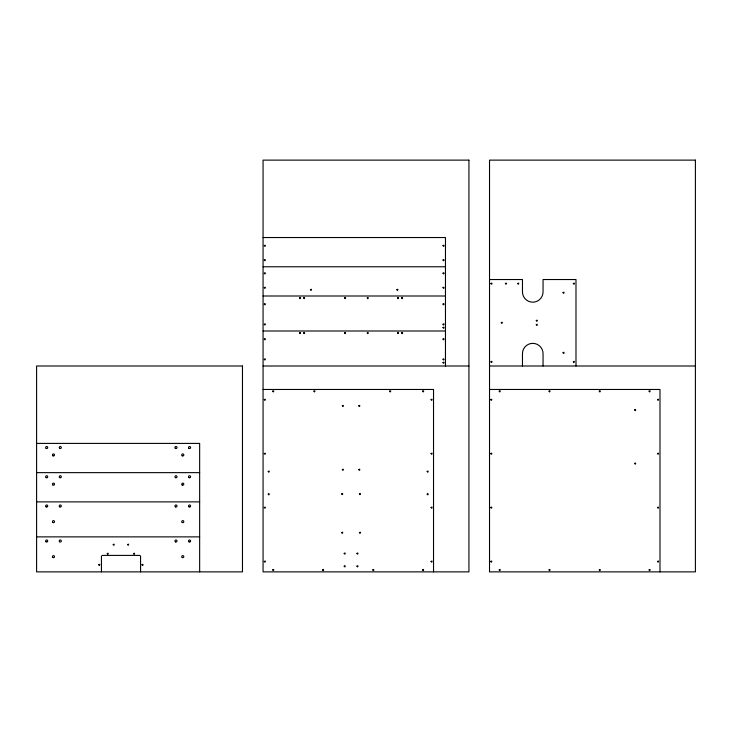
<?xml version="1.0" encoding="UTF-8"?>
<svg xmlns="http://www.w3.org/2000/svg" width="732" height="732" viewBox="0 0 732 732"><rect width="100%" height="100%" fill="white"/><g stroke="black" fill="none" stroke-linecap="round" stroke-linejoin="round"><path stroke-width="1.1" d="M263.062 237.534L445.468 237.534L445.468 366M263.062 266.768L445.468 266.768M489.525 279.533L522.465 279.533L522.465 291.885A10.294 10.294 0 0 0 532.759 302.179A10.294 10.294 0 0 0 543.053 291.885L543.053 279.533L575.993 279.533L575.993 366M263.062 296.002L445.468 296.002M263.062 331.001L445.468 331.001M263.062 366L468.938 366M489.525 366L695.4 366M263.062 389.47L433.527 389.47L433.527 571.875M489.525 389.47L659.99 389.47L659.99 571.875M36.6 443.409L199.653 443.409L199.653 571.875M36.6 472.643L199.653 472.643M36.6 501.877L199.653 501.877M36.6 536.876L199.653 536.876M543.053 366L543.053 353.648A10.294 10.294 0 0 0 532.759 343.354A10.294 10.294 0 0 0 522.465 353.648L522.465 366M140.571 571.875L140.571 556.64A1.235 1.235 0 0 0 139.336 555.405L102.69 555.405A1.235 1.235 0 0 0 101.446 556.64L101.455 571.875M490.971 283.586C491.913 285.773 492.746 281.765 490.98 283.531M490.971 361.818C491.913 364.005 492.746 359.998 490.98 361.764M501.264 322.702C502.207 324.889 503.04 320.881 501.274 322.647M563.027 292.644C564.052 294.85 564.683 290.732 563.027 292.644M563.027 352.76C564.006 354.956 564.738 350.921 563.036 352.705M573.321 283.586C574.263 285.773 575.096 281.765 573.33 283.531M573.321 361.818C574.263 364.005 575.096 359.998 573.33 361.764M98.793 564.72C99.552 567.071 100.632 563.054 98.793 564.72M107.238 553.602C107.988 555.954 109.068 551.937 107.238 553.602M113.204 544.544C113.963 546.896 115.043 542.879 113.204 544.544M127.615 544.544C128.375 546.896 129.454 542.879 127.615 544.544M133.59 553.602C134.34 555.954 135.42 551.937 133.59 553.602M142.026 564.72C142.786 567.071 143.865 563.054 142.026 564.72M264.316 245.613C265.075 247.965 266.155 243.948 264.316 245.613M264.316 260.025C265.075 262.376 266.155 258.359 264.316 260.025M264.316 273.201C265.075 275.552 266.155 271.535 264.316 273.201M264.316 287.612C265.075 289.964 266.155 285.947 264.316 287.612M264.316 304.082C265.075 306.433 266.155 302.417 264.316 304.082M264.316 324.258C265.075 326.609 266.155 322.592 264.316 324.258M264.316 339.081C265.075 341.432 266.155 337.415 264.316 339.081M264.316 359.256C265.075 361.608 266.155 357.591 264.316 359.256M264.316 399.608C265.075 401.96 266.155 397.943 264.316 399.608M264.316 453.547C265.075 455.899 266.155 451.882 264.316 453.547M272.762 391.163C273.512 393.523 274.592 389.497 272.762 391.163M268.232 471.454C268.983 473.814 270.062 469.788 268.232 471.454M264.316 507.486C265.075 509.838 266.155 505.821 264.316 507.486M268.232 494.1C268.983 496.461 270.062 492.435 268.232 494.1M264.316 561.426C265.075 563.777 266.155 559.76 264.316 561.426M299.525 297.906C300.276 300.257 301.355 296.24 299.525 297.906M303.643 297.906C304.393 300.257 305.473 296.24 303.643 297.906M299.525 332.904C300.276 335.256 301.355 331.239 299.525 332.904M303.643 332.904C304.393 335.256 305.473 331.239 303.643 332.904M272.762 569.862C273.512 572.223 274.592 568.197 272.762 569.862M310.432 289.671C311.192 292.022 312.271 288.005 310.432 289.671M313.937 391.163C314.687 393.523 315.767 389.497 313.937 391.163M344.607 297.906C345.367 300.257 346.446 296.24 344.607 297.906M344.607 332.904C345.367 335.256 346.446 331.239 344.607 332.904M342.347 405.784C343.098 408.136 344.177 404.119 342.347 405.784M322.583 569.862C323.334 572.223 324.413 568.197 322.583 569.862M342.347 469.605C343.098 471.957 344.177 467.94 342.347 469.605M367.254 297.906C368.013 300.257 369.093 296.24 367.254 297.906M341.725 493.899C342.485 496.25 343.564 492.233 341.725 493.899M367.254 332.904C368.013 335.256 369.093 331.239 367.254 332.904M341.725 532.603C342.485 534.955 343.564 530.938 341.725 532.603M358.817 405.784C359.568 408.136 360.647 404.119 358.817 405.784M344.196 553.392C344.955 555.753 346.035 551.727 344.196 553.392M344.196 566.156C344.955 568.517 346.035 564.491 344.196 566.156M358.817 469.605C359.568 471.957 360.647 467.94 358.817 469.605M359.43 493.899C360.19 496.25 361.269 492.233 359.43 493.899M359.43 532.603C360.19 534.955 361.269 530.938 359.43 532.603M356.96 553.392C357.719 555.753 358.799 551.727 356.96 553.392M356.96 566.156C357.719 568.517 358.799 564.491 356.96 566.156M396.9 289.671C397.659 292.022 398.739 288.005 396.9 289.671M397.522 297.906C398.272 300.257 399.352 296.24 397.522 297.906M401.639 297.906C402.39 300.257 403.469 296.24 401.639 297.906M389.698 391.163C390.449 393.523 391.529 389.497 389.698 391.163M397.522 332.904C398.272 335.256 399.352 331.239 397.522 332.904M401.639 332.904C402.39 335.256 403.469 331.239 401.639 332.904M372.817 569.862C373.567 572.223 374.647 568.197 372.817 569.862M422.639 391.163C423.389 393.523 424.469 389.497 422.639 391.163M443.016 245.613C443.775 247.965 444.855 243.948 443.016 245.613M443.016 260.025C443.775 262.376 444.855 258.359 443.016 260.025M443.016 273.201C443.775 275.552 444.855 271.535 443.016 273.201M443.016 287.612C443.775 289.964 444.855 285.947 443.016 287.612M443.016 304.082C443.775 306.433 444.855 302.417 443.016 304.082M431.075 399.608C431.834 401.96 432.914 397.943 431.075 399.608M443.016 324.258C443.775 326.609 444.855 322.592 443.016 324.258M443.016 327.552C443.775 329.903 444.855 325.886 443.016 327.552M443.016 339.081C443.775 341.432 444.855 337.415 443.016 339.081M427.168 471.454C427.918 473.814 428.998 469.788 427.168 471.454M443.016 359.256C443.775 361.608 444.855 357.591 443.016 359.256M431.075 453.547C431.834 455.899 432.914 451.882 431.075 453.547M443.016 362.55C443.775 364.902 444.855 360.885 443.016 362.55M427.168 494.1C427.918 496.461 428.998 492.435 427.168 494.1M422.639 569.862C423.389 572.223 424.469 568.197 422.639 569.862M431.075 507.486C431.834 509.838 432.914 505.821 431.075 507.486M431.075 561.426C431.834 563.777 432.914 559.76 431.075 561.426M505.4 283.494C506.151 285.846 507.23 281.829 505.4 283.494M490.779 399.608C491.538 401.96 492.618 397.943 490.779 399.608M490.779 453.547C491.538 455.899 492.618 451.882 490.779 453.547M499.224 391.163C499.974 393.523 501.054 389.497 499.224 391.163M517.753 283.494C518.503 285.846 519.583 281.829 517.753 283.494M490.779 507.486C491.538 509.838 492.618 505.821 490.779 507.486M490.779 561.426C491.538 563.777 492.618 559.76 490.779 561.426M499.224 569.862C499.974 572.223 501.054 568.197 499.224 569.862M536.282 320.552C537.032 322.904 538.112 318.887 536.282 320.552M536.282 324.669C537.032 327.021 538.112 323.004 536.282 324.669M549.046 391.163C549.796 393.523 550.876 389.497 549.046 391.163M549.046 569.862C549.796 572.223 550.876 568.197 549.046 569.862M599.279 391.163C600.03 393.523 601.109 389.497 599.279 391.163M599.279 569.862C600.03 572.223 601.109 568.197 599.279 569.862M634.69 409.902C635.44 412.253 636.52 408.236 634.69 409.902M634.69 463.429C635.44 465.781 636.52 461.764 634.69 463.429M649.101 391.163C649.851 393.523 650.931 389.497 649.101 391.163M657.537 399.608C658.297 401.96 659.376 397.943 657.537 399.608M657.537 453.547C658.297 455.899 659.376 451.882 657.537 453.547M649.101 569.862C649.851 572.223 650.931 568.197 649.101 569.862M657.537 507.486C658.297 509.838 659.376 505.821 657.537 507.486M657.537 561.426C658.297 563.777 659.376 559.76 657.537 561.426M468.938 160.125L263.062 160.125L263.062 571.875L468.938 571.875L468.938 160.125M695.4 160.125L489.525 160.125L489.525 571.875L695.4 571.875L695.4 160.125M242.475 366L36.6 366L36.6 571.875L242.475 571.875L242.475 366M46.171 477.648A1.025 1.025 0 0 0 47.717 476.761A1.025 1.025 0 0 0 46.171 475.873A1.025 1.025 0 0 0 46.171 477.648M59.759 477.648A1.025 1.025 0 0 0 61.305 476.761A1.025 1.025 0 0 0 59.759 475.873A1.025 1.025 0 0 0 59.759 477.648M52.75 484.904A1.025 1.025 0 0 0 54.479 484.438A1.025 1.025 0 0 0 53.216 483.175A1.025 1.025 0 0 0 52.75 484.904M175.46 477.648A1.025 1.025 0 0 0 177.007 476.761A1.025 1.025 0 0 0 175.46 475.873A1.025 1.025 0 0 0 175.46 477.648M189.048 477.648A1.025 1.025 0 0 0 190.595 476.761A1.025 1.025 0 0 0 189.048 475.873A1.025 1.025 0 0 0 189.048 477.648M182.259 485.06A1.025 1.025 0 0 0 183.805 484.172A1.025 1.025 0 0 0 182.259 483.285A1.025 1.025 0 0 0 182.259 485.06M46.171 448.414A1.025 1.025 0 0 0 47.717 447.527A1.025 1.025 0 0 0 46.171 446.639A1.025 1.025 0 0 0 46.171 448.414M59.759 448.414A1.025 1.025 0 0 0 61.305 447.527A1.025 1.025 0 0 0 59.759 446.639A1.025 1.025 0 0 0 59.759 448.414M52.969 455.826A1.025 1.025 0 0 0 54.507 454.938A1.025 1.025 0 0 0 52.969 454.05A1.025 1.025 0 0 0 52.969 455.826M175.25 448.258A1.025 1.025 0 0 0 176.97 447.792A1.025 1.025 0 0 0 175.707 446.529A1.025 1.025 0 0 0 175.25 448.258M188.838 448.258A1.025 1.025 0 0 0 190.558 447.792A1.025 1.025 0 0 0 189.295 446.529A1.025 1.025 0 0 0 188.838 448.258M182.259 455.826A1.025 1.025 0 0 0 183.805 454.938A1.025 1.025 0 0 0 182.259 454.05A1.025 1.025 0 0 0 182.259 455.826M52.969 557.528A1.025 1.025 0 0 0 54.507 556.64A1.025 1.025 0 0 0 52.969 555.753A1.025 1.025 0 0 0 52.969 557.528M59.548 541.726A1.025 1.025 0 0 0 61.268 541.259A1.025 1.025 0 0 0 60.006 539.996A1.025 1.025 0 0 0 59.548 541.726M45.96 541.726A1.025 1.025 0 0 0 47.681 541.259A1.025 1.025 0 0 0 46.418 539.996A1.025 1.025 0 0 0 45.96 541.726M182.259 557.528A1.025 1.025 0 0 0 183.805 556.64A1.025 1.025 0 0 0 182.259 555.753A1.025 1.025 0 0 0 182.259 557.528M175.46 541.881A1.025 1.025 0 0 0 177.007 540.994A1.025 1.025 0 0 0 175.46 540.106A1.025 1.025 0 0 0 175.46 541.881M189.048 541.881A1.025 1.025 0 0 0 190.595 540.994A1.025 1.025 0 0 0 189.048 540.106A1.025 1.025 0 0 0 189.048 541.881M52.969 522.529A1.025 1.025 0 0 0 54.507 521.642A1.025 1.025 0 0 0 52.969 520.754A1.025 1.025 0 0 0 52.969 522.529M59.759 506.883A1.025 1.025 0 0 0 61.305 505.995A1.025 1.025 0 0 0 59.759 505.107A1.025 1.025 0 0 0 59.759 506.883M46.171 506.883A1.025 1.025 0 0 0 47.717 505.995A1.025 1.025 0 0 0 46.171 505.107A1.025 1.025 0 0 0 46.171 506.883M182.259 522.529A1.025 1.025 0 0 0 183.805 521.642A1.025 1.025 0 0 0 182.259 520.754A1.025 1.025 0 0 0 182.259 522.529M175.46 506.883A1.025 1.025 0 0 0 177.007 505.995A1.025 1.025 0 0 0 175.46 505.107A1.025 1.025 0 0 0 175.46 506.883M189.048 506.883A1.025 1.025 0 0 0 190.595 505.995A1.025 1.025 0 0 0 189.048 505.107A1.025 1.025 0 0 0 189.048 506.883"/></g></svg>
